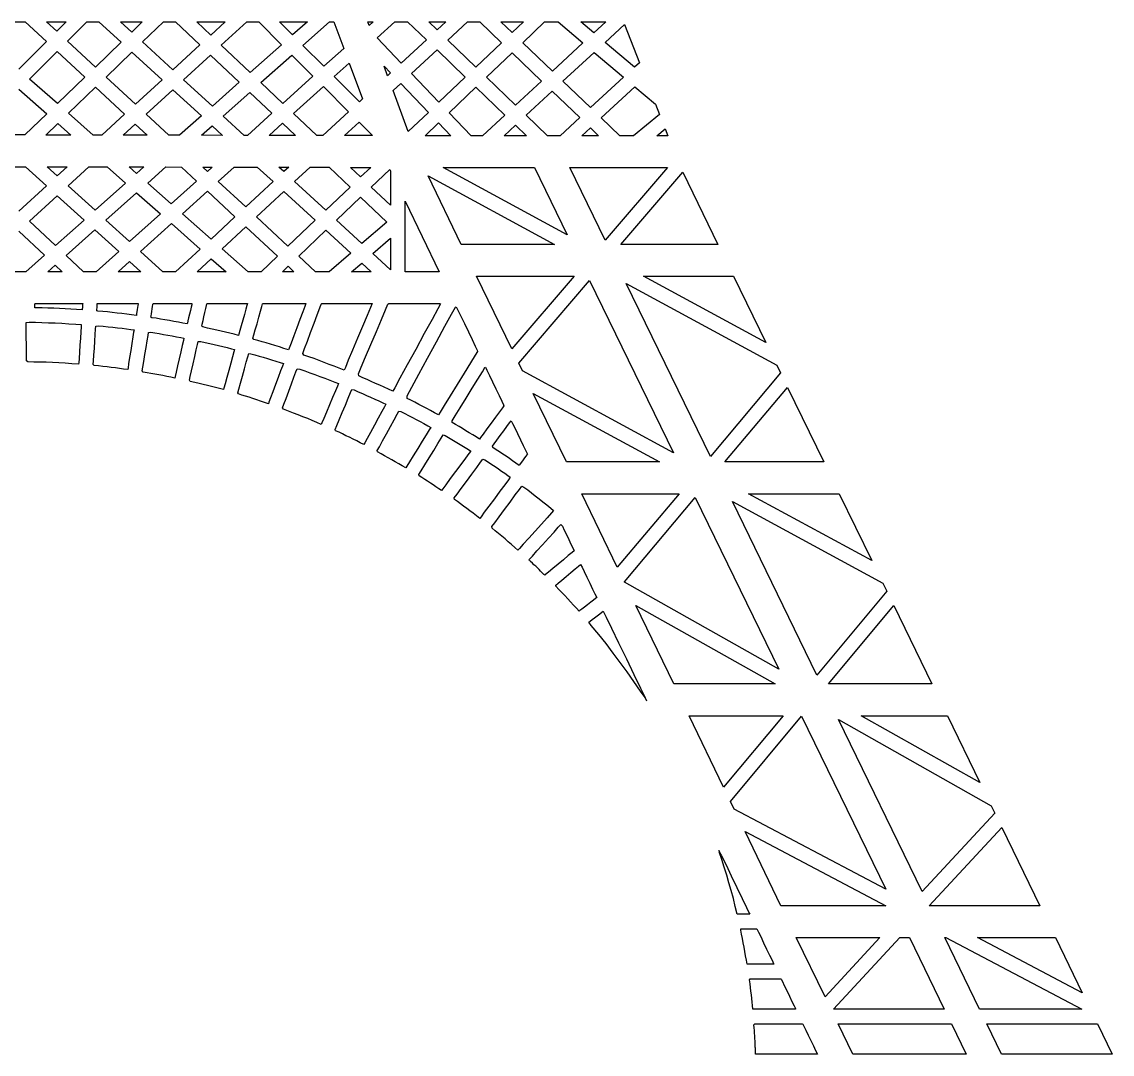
# Model space of a CAD drawing. Header units: metres. Extents: x 277 to 491, y 736 to 1269.
# Drawn here: x 384.6 to 491.4, y 736.4 to 837.6 of the extents above; entities that cross this region are included whole.
import ezdxf

# ---------------------------------------------------------------- set-up
doc = ezdxf.new("R2010")
doc.units = ezdxf.units.M

msp = doc.modelspace()

# ---------------------------------------------------------------- linework, layer by layer
at = {"layer": 'GROUP0'}
for p, q in [((383.68, 837.57), (384.92, 837.57)), ((384.92, 837.57), (387, 835.63)), ((388.02, 836.65), (387.02, 837.57)), ((387.02, 837.57), (388.94, 837.57)), ((388.94, 837.57), (388.02, 836.65)), ((389.07, 835.67), (390.97, 837.57)), ((390.97, 837.57), (392.14, 837.57)), ((392.14, 837.57), (394.32, 835.57)), ((394.27, 837.57), (396.39, 837.57)), ((395.35, 836.57), (394.27, 837.57)), ((396.39, 837.57), (395.35, 836.57)), ((396.41, 835.6), (398.46, 837.57)), ((398.46, 837.57), (399.63, 837.57)), ((399.63, 837.57), (402.03, 835.3)), ((403.09, 836.27), (401.72, 837.57)), ((401.72, 837.57), (404.5, 837.57)), ((404.5, 837.57), (403.09, 836.27)), ((404.13, 835.28), (406.62, 837.57)), ((406.62, 837.57), (407.79, 837.57)), ((407.79, 837.57), (410.04, 835.32)), ((409.82, 837.57), (412.57, 837.57)), ((411.11, 836.28), (409.82, 837.57)), ((412.57, 837.57), (411.11, 836.28)), ((412.13, 835.26), (414.73, 837.57)), ((414.73, 837.57), (415.16, 837.57)), ((415.16, 837.57), (416.12, 834.97)), ((418.47, 837.57), (419, 837.57)), ((418.6, 837.21), (418.47, 837.57)), ((419, 837.57), (418.6, 837.21)), ((419.4, 836), (421.14, 837.57)), ((421.14, 837.57), (422.38, 837.57)), ((422.38, 837.57), (424.22, 835.8)), ((425.27, 836.78), (424.45, 837.57)), ((424.45, 837.57), (426.13, 837.57)), ((426.13, 837.57), (425.27, 836.78)), ((426.31, 835.78), (428.24, 837.57)), ((428.24, 837.57), (429.45, 837.57)), ((429.45, 837.57), (431.58, 835.52)), ((431.52, 837.57), (433.72, 837.57)), ((432.62, 836.52), (431.52, 837.57)), ((433.72, 837.57), (432.62, 836.52)), ((433.66, 835.52), (435.8, 837.57)), ((435.8, 837.57), (437.12, 837.57)), ((437.12, 837.57), (439.56, 835.5)), ((439.34, 837.57), (441.79, 837.57)), ((440.62, 836.49), (439.34, 837.57)), ((441.79, 837.57), (440.62, 836.49)), ((441.73, 835.55), (443.62, 837.3)), ((443.62, 837.3), (445.08, 833.55)), ((387, 835.63), (384.3, 832.94)), ((391.79, 833.14), (389.07, 835.67)), ((394.32, 835.57), (391.79, 833.14)), ((399.38, 832.87), (396.41, 835.6)), ((402.03, 835.3), (399.38, 832.87)), ((406.97, 832.6), (404.13, 835.28)), ((410.04, 835.32), (406.97, 832.6)), ((421.76, 833.53), (419.4, 836)), ((424.22, 835.8), (421.76, 833.53)), ((429.07, 833.14), (426.31, 835.78)), ((431.58, 835.52), (429.07, 833.14)), ((436.56, 832.74), (433.66, 835.52)), ((439.56, 835.5), (436.56, 832.74)), ((444.61, 833.11), (441.73, 835.55)), ((385.35, 831.96), (388.05, 834.65)), ((388.05, 834.65), (390.75, 832.14)), ((392.84, 832.16), (395.38, 834.6)), ((395.38, 834.6), (398.32, 831.9)), ((400.44, 831.9), (403.07, 834.31)), ((403.07, 834.31), (405.89, 831.64)), ((408.01, 831.61), (411.05, 834.31)), ((411.05, 834.31), (413.11, 832.25)), ((414.18, 833.21), (412.13, 835.26)), ((416.12, 834.97), (414.18, 833.21)), ((422.76, 832.5), (425.26, 834.81)), ((425.26, 834.81), (428.03, 832.15)), ((430.11, 832.14), (432.62, 834.53)), ((432.62, 834.53), (435.51, 831.76)), ((437.6, 831.74), (440.66, 834.57)), ((440.66, 834.57), (443.54, 832.13)), ((415.19, 832.2), (416.66, 833.52)), ((416.66, 833.52), (417.95, 830.01)), ((420.08, 833.21), (420.71, 832.56)), ((420.42, 832.29), (420.08, 833.21)), ((445.08, 833.55), (444.61, 833.11)), ((390.75, 832.14), (388.07, 829.56)), ((395.71, 829.5), (392.84, 832.16)), ((413.11, 832.25), (410.16, 829.58)), ((417.66, 829.73), (415.19, 832.2)), ((420.71, 832.56), (420.42, 832.29)), ((425.45, 829.69), (422.76, 832.5)), ((428.03, 832.15), (425.45, 829.69)), ((432.96, 829.41), (430.11, 832.14)), ((443.54, 832.13), (440.3, 829.16)), ((388.07, 829.56), (385.35, 831.96)), ((389.15, 828.61), (391.81, 831.16)), ((391.81, 831.16), (394.65, 828.52)), ((398.32, 831.9), (395.71, 829.5)), ((403.26, 829.31), (400.44, 831.9)), ((405.89, 831.64), (403.26, 829.31)), ((410.16, 829.58), (408.01, 831.61)), ((411.2, 828.59), (414.13, 831.23)), ((414.13, 831.23), (416.6, 828.76)), ((420.96, 830.83), (421.7, 831.52)), ((421.7, 831.52), (424.41, 828.7)), ((426.45, 828.65), (429.07, 831.15)), ((429.07, 831.15), (431.91, 828.43)), ((435.51, 831.76), (432.96, 829.41)), ((440.3, 829.16), (437.6, 831.74)), ((441.34, 828.16), (444.65, 831.2)), ((444.65, 831.2), (446.65, 829.5)), ((384.3, 830.97), (387.03, 828.56)), ((396.76, 828.52), (399.38, 830.92)), ((399.38, 830.92), (402.18, 828.35)), ((404.32, 828.33), (406.94, 830.65)), ((406.94, 830.65), (409.09, 828.62)), ((417.95, 830.01), (417.66, 829.73)), ((422.44, 826.82), (420.96, 830.83)), ((434, 828.42), (436.55, 830.76)), ((436.55, 830.76), (439.24, 828.19)), ((446.65, 829.5), (447.05, 828.48)), ((387.03, 828.56), (384.88, 826.48)), ((391.58, 826.47), (389.15, 828.61)), ((394.65, 828.52), (392.41, 826.47)), ((398.98, 826.45), (396.76, 828.52)), ((402.18, 828.35), (400.04, 826.45)), ((406.38, 826.44), (404.32, 828.33)), ((409.09, 828.62), (406.68, 826.44)), ((413.49, 826.43), (411.2, 828.59)), ((416.6, 828.76), (414.08, 826.43)), ((424.41, 828.7), (422.44, 826.82)), ((428.6, 826.41), (426.45, 828.65)), ((431.91, 828.43), (429.72, 826.41)), ((436.09, 826.41), (434, 828.42)), ((439.24, 828.19), (437.31, 826.41)), ((443.16, 826.41), (441.34, 828.16)), ((447.05, 828.48), (444.52, 826.41)), ((386.94, 826.47), (388.11, 827.61)), ((388.11, 827.61), (389.4, 826.47)), ((394.52, 826.46), (395.7, 827.54)), ((395.7, 827.54), (396.87, 826.46)), ((402.2, 826.45), (403.24, 827.38)), ((403.24, 827.38), (404.26, 826.44)), ((408.81, 826.44), (410.13, 827.63)), ((410.13, 827.63), (411.4, 826.43)), ((416.19, 826.42), (417.62, 827.74)), ((417.62, 827.74), (418.94, 826.42)), ((424.1, 826.41), (425.41, 827.66)), ((425.41, 827.66), (426.61, 826.41)), ((431.83, 826.41), (432.94, 827.44)), ((432.94, 827.44), (434.02, 826.41)), ((439.43, 826.41), (440.28, 827.19)), ((440.28, 827.19), (441.09, 826.41)), ((446.79, 826.41), (447.6, 827.07)), ((447.6, 827.07), (447.86, 826.41)), ((384.88, 826.48), (383.72, 826.48)), ((389.4, 826.47), (386.94, 826.47)), ((392.41, 826.47), (391.58, 826.47)), ((396.87, 826.46), (394.52, 826.46)), ((400.04, 826.45), (398.98, 826.45)), ((404.26, 826.44), (402.2, 826.45)), ((406.68, 826.44), (406.38, 826.44)), ((411.4, 826.43), (408.81, 826.44)), ((414.08, 826.43), (413.49, 826.43)), ((418.94, 826.42), (416.19, 826.42)), ((426.61, 826.41), (424.1, 826.41)), ((429.72, 826.41), (428.6, 826.41)), ((434.02, 826.41), (431.83, 826.41)), ((437.31, 826.41), (436.09, 826.41)), ((441.09, 826.41), (439.43, 826.41)), ((444.52, 826.41), (443.16, 826.41)), ((447.86, 826.41), (446.79, 826.41)), ((383.66, 823.37), (384.94, 823.37)), ((384.94, 823.37), (387, 821.5)), ((387.08, 823.37), (389.03, 823.37)), ((388.06, 822.48), (387.08, 823.37)), ((389.03, 823.37), (388.06, 822.48)), ((389.13, 821.51), (391.15, 823.36)), ((391.15, 823.36), (392.94, 823.36)), ((392.94, 823.36), (394.75, 821.76)), ((395.83, 822.72), (395.11, 823.35)), ((395.11, 823.35), (396.54, 823.35)), ((396.54, 823.35), (395.83, 822.72)), ((396.92, 821.76), (398.7, 823.35)), ((398.7, 823.35), (400.22, 823.34)), ((400.22, 823.34), (401.71, 821.95)), ((402.78, 822.92), (402.33, 823.34)), ((402.33, 823.34), (403.24, 823.34)), ((403.24, 823.34), (402.78, 822.92)), ((403.83, 821.94), (405.38, 823.34)), ((405.38, 823.34), (407.65, 823.33)), ((407.65, 823.33), (409.2, 821.91)), ((409.77, 823.33), (410.73, 823.33)), ((410.25, 822.89), (409.77, 823.33)), ((410.73, 823.33), (410.25, 822.89)), ((411.31, 821.91), (412.84, 823.32)), ((412.84, 823.32), (414.69, 823.32)), ((414.69, 823.32), (416.74, 821.38)), ((416.78, 823.31), (418.77, 823.31)), ((417.78, 822.37), (416.78, 823.31)), ((418.77, 823.31), (417.78, 822.37)), ((418.82, 821.38), (420.64, 823.11)), ((420.64, 823.11), (420.71, 822.96)), ((420.71, 822.96), (420.71, 819.59)), ((424.39, 822.48), (436.77, 815.75)), ((427.64, 815.75), (424.39, 822.48)), ((425.87, 823.31), (434.8, 823.31)), ((438.02, 816.71), (425.87, 823.31)), ((434.8, 823.31), (438.02, 816.71)), ((438.26, 823.31), (447.85, 823.31)), ((441.73, 816.18), (438.26, 823.31)), ((447.85, 823.31), (441.73, 816.18)), ((443.25, 815.75), (449.33, 822.83)), ((449.33, 822.83), (452.78, 815.75)), ((387, 821.5), (384.3, 819.02)), ((391.76, 819.11), (389.13, 821.51)), ((394.75, 821.76), (391.76, 819.11)), ((399.23, 819.72), (396.92, 821.76)), ((401.71, 821.95), (399.23, 819.72)), ((406.52, 819.44), (403.83, 821.94)), ((409.2, 821.91), (406.52, 819.44)), ((414.36, 819.11), (411.31, 821.91)), ((385.35, 818.04), (388.06, 820.53)), ((388.06, 820.53), (390.68, 818.15)), ((392.83, 818.14), (395.83, 820.8)), ((395.83, 820.8), (398.16, 818.75)), ((400.32, 818.76), (402.77, 820.97)), ((402.77, 820.97), (405.47, 818.46)), ((407.58, 818.46), (410.26, 820.93)), ((410.26, 820.93), (413.32, 818.12)), ((416.74, 821.38), (414.36, 819.11)), ((415.42, 818.14), (417.78, 820.39)), ((417.78, 820.39), (420.36, 817.95)), ((420.71, 819.59), (418.82, 821.38)), ((422.15, 819.99), (425.48, 813.08)), ((422.15, 813.08), (422.15, 819.99)), ((398.16, 818.75), (395.15, 816.03)), ((403.12, 816.29), (400.32, 818.76)), ((405.47, 818.46), (403.12, 816.29)), ((410.66, 815.59), (407.58, 818.46)), ((387.88, 815.67), (385.35, 818.04)), ((390.68, 818.15), (387.88, 815.67)), ((388.93, 814.68), (391.75, 817.18)), ((391.75, 817.18), (394.08, 815.06)), ((395.15, 816.03), (392.83, 818.14)), ((396.22, 815.06), (399.25, 817.8)), ((399.25, 817.8), (402.06, 815.31)), ((404.21, 815.34), (406.52, 817.48)), ((406.52, 817.48), (409.62, 814.6)), ((413.32, 818.12), (410.66, 815.59)), ((411.72, 814.61), (414.38, 817.15)), ((414.38, 817.15), (416.82, 814.91)), ((417.91, 815.85), (415.42, 818.14)), ((420.36, 817.95), (417.91, 815.85)), ((384.3, 817.06), (386.8, 814.71)), ((418.98, 814.87), (420.71, 816.36)), ((420.71, 816.36), (420.71, 813.28)), ((394.08, 815.06), (391.88, 813.08)), ((398.39, 813.08), (396.22, 815.06)), ((402.06, 815.31), (399.65, 813.08)), ((406.77, 813.08), (404.21, 815.34)), ((436.77, 815.75), (427.64, 815.75)), ((452.78, 815.75), (443.25, 815.75)), ((386.8, 814.71), (384.97, 813.08)), ((390.63, 813.08), (388.93, 814.68)), ((394.03, 813.08), (395.14, 814.09)), ((395.14, 814.09), (396.25, 813.08)), ((401.77, 813.08), (403.15, 814.36)), ((403.15, 814.36), (404.6, 813.08)), ((409.62, 814.6), (408.03, 813.08)), ((413.36, 813.08), (411.72, 814.61)), ((416.82, 814.91), (414.69, 813.08)), ((416.89, 813.08), (417.88, 813.93)), ((417.88, 813.93), (418.81, 813.08)), ((420.71, 813.28), (418.98, 814.87)), ((384.97, 813.08), (383.63, 813.08)), ((387.13, 813.08), (387.85, 813.72)), ((388.53, 813.08), (387.13, 813.08)), ((387.85, 813.72), (388.53, 813.08)), ((391.88, 813.08), (390.63, 813.08)), ((396.25, 813.08), (394.03, 813.08)), ((399.65, 813.08), (398.39, 813.08)), ((404.6, 813.08), (401.77, 813.08)), ((408.03, 813.08), (406.77, 813.08)), ((410.11, 813.08), (410.68, 813.62)), ((411.25, 813.08), (410.11, 813.08)), ((410.68, 813.62), (411.25, 813.08)), ((414.69, 813.08), (413.36, 813.08)), ((418.81, 813.08), (416.89, 813.08)), ((425.48, 813.08), (422.15, 813.08)), ((429.14, 812.65), (438.69, 812.65)), ((432.58, 805.53), (429.14, 812.65)), ((438.69, 812.65), (432.58, 805.53)), ((433.26, 804.12), (440.21, 812.21)), ((440.21, 812.21), (448.42, 795.34)), ((443.79, 811.94), (458.54, 803.92)), ((452.04, 794.99), (443.79, 811.94)), ((457.46, 806.15), (445.49, 812.65)), ((445.49, 812.65), (454.29, 812.65)), ((454.29, 812.65), (457.46, 806.15)), ((385.86, 809.81), (385.87, 809.88)), ((385.86, 809.73), (385.86, 809.81)), ((385.86, 809.66), (385.86, 809.73)), ((385.86, 809.56), (385.86, 809.66)), ((385.87, 809.94), (385.92, 809.98)), ((385.87, 809.88), (385.87, 809.94)), ((385.92, 809.98), (386.27, 809.98)), ((386.27, 809.98), (386.9, 809.98)), ((386.9, 809.98), (387.68, 809.98)), ((387.68, 809.98), (388.52, 809.98)), ((388.52, 809.98), (389.33, 809.98)), ((389.33, 809.98), (390, 809.98)), ((390, 809.98), (390.44, 809.98)), ((390.44, 809.98), (390.55, 809.97)), ((390.53, 809.76), (390.52, 809.65)), ((390.52, 809.65), (390.52, 809.54)), ((390.54, 809.86), (390.53, 809.76)), ((390.55, 809.97), (390.54, 809.86)), ((391.96, 809.56), (391.97, 809.69)), ((391.97, 809.81), (391.98, 809.91)), ((391.97, 809.69), (391.97, 809.81)), ((391.98, 809.97), (392.33, 809.98)), ((391.98, 809.91), (391.98, 809.97)), ((392.33, 809.98), (392.87, 809.98)), ((392.87, 809.98), (393.54, 809.98)), ((393.54, 809.98), (394.26, 809.98)), ((394.26, 809.98), (394.95, 809.98)), ((394.95, 809.98), (395.53, 809.98)), ((395.53, 809.98), (395.9, 809.98)), ((395.9, 809.98), (395.99, 809.97)), ((395.96, 809.76), (395.93, 809.58)), ((395.98, 809.9), (395.96, 809.76)), ((395.99, 809.97), (395.98, 809.9)), ((397.36, 809.44), (397.4, 809.67)), ((397.4, 809.67), (397.43, 809.86)), ((397.43, 809.86), (397.44, 809.96)), ((397.44, 809.96), (397.78, 809.98)), ((397.78, 809.98), (398.28, 809.98)), ((398.28, 809.98), (398.92, 809.98)), ((398.92, 809.98), (399.61, 809.98)), ((399.61, 809.98), (400.27, 809.98)), ((400.27, 809.98), (400.81, 809.98)), ((400.81, 809.98), (401.17, 809.98)), ((401.17, 809.98), (401.25, 809.97)), ((401.23, 809.85), (401.17, 809.61)), ((401.25, 809.97), (401.23, 809.85)), ((402.61, 809.47), (402.68, 809.78)), ((402.68, 809.78), (402.72, 809.95)), ((402.72, 809.95), (402.77, 809.98)), ((402.77, 809.98), (403.07, 809.98)), ((403.07, 809.98), (403.6, 809.98)), ((403.6, 809.98), (404.26, 809.98)), ((404.26, 809.98), (404.98, 809.98)), ((404.98, 809.98), (405.66, 809.98)), ((405.66, 809.98), (406.23, 809.98)), ((406.23, 809.98), (406.6, 809.98)), ((406.64, 809.78), (406.53, 809.4)), ((406.6, 809.98), (406.69, 809.97)), ((406.69, 809.97), (406.64, 809.78)), ((407.97, 809.21), (408.09, 809.67)), ((408.09, 809.67), (408.17, 809.94)), ((408.17, 809.94), (408.22, 809.98)), ((408.22, 809.98), (408.55, 809.98)), ((408.55, 809.98), (409.11, 809.98)), ((409.11, 809.98), (409.82, 809.98)), ((409.82, 809.98), (410.58, 809.98)), ((410.58, 809.98), (411.31, 809.98)), ((411.31, 809.98), (411.92, 809.98)), ((411.92, 809.98), (412.31, 809.98)), ((412.3, 809.69), (412.1, 809.15)), ((412.4, 809.96), (412.3, 809.69)), ((412.31, 809.98), (412.4, 809.96)), ((413.78, 809.54), (413.92, 809.92)), ((413.92, 809.92), (413.99, 809.98)), ((413.99, 809.98), (414.37, 809.98)), ((414.37, 809.98), (415.03, 809.98)), ((415.03, 809.98), (415.87, 809.98)), ((415.87, 809.98), (416.77, 809.98)), ((416.77, 809.98), (417.63, 809.98)), ((417.63, 809.98), (418.34, 809.98)), ((418.34, 809.98), (418.8, 809.98)), ((418.91, 809.96), (418.75, 809.57)), ((418.8, 809.98), (418.91, 809.96)), ((420.22, 809.36), (420.44, 809.9)), ((420.44, 809.9), (420.53, 809.98)), ((420.53, 809.98), (420.92, 809.98)), ((420.92, 809.98), (421.61, 809.98)), ((421.61, 809.98), (422.47, 809.98)), ((422.47, 809.98), (423.4, 809.98)), ((423.4, 809.98), (424.29, 809.98)), ((424.29, 809.98), (425.03, 809.98)), ((425.03, 809.98), (425.5, 809.98)), ((425.61, 809.95), (425.33, 809.44)), ((425.5, 809.98), (425.61, 809.95)), ((427.06, 809.62), (427.14, 809.66)), ((427.14, 809.66), (427.3, 809.32)), ((386, 809.55), (385.86, 809.56)), ((386.58, 809.54), (386, 809.55)), ((387.15, 809.52), (386.58, 809.54)), ((387.71, 809.5), (387.15, 809.52)), ((388.28, 809.48), (387.71, 809.5)), ((388.84, 809.45), (388.28, 809.48)), ((389.4, 809.42), (388.84, 809.45)), ((389.95, 809.38), (389.4, 809.42)), ((390.5, 809.35), (389.95, 809.38)), ((390.51, 809.44), (390.5, 809.35)), ((390.52, 809.54), (390.51, 809.44)), ((391.94, 809.33), (391.95, 809.43)), ((391.94, 809.26), (391.94, 809.33)), ((392.05, 809.23), (391.94, 809.26)), ((391.95, 809.43), (391.96, 809.56)), ((392.52, 809.19), (392.05, 809.23)), ((392.98, 809.14), (392.52, 809.19)), ((393.45, 809.09), (392.98, 809.14)), ((393.92, 809.04), (393.45, 809.09)), ((394.39, 808.99), (393.92, 809.04)), ((394.86, 808.93), (394.39, 808.99)), ((395.33, 808.87), (394.86, 808.93)), ((395.81, 808.81), (395.33, 808.87)), ((395.83, 808.98), (395.81, 808.81)), ((395.86, 809.16), (395.83, 808.98)), ((395.9, 809.37), (395.86, 809.16)), ((395.93, 809.58), (395.9, 809.37)), ((397.23, 808.63), (397.25, 808.76)), ((397.33, 808.58), (397.23, 808.63)), ((397.25, 808.76), (397.28, 808.95)), ((397.28, 808.95), (397.32, 809.19)), ((397.32, 809.19), (397.36, 809.44)), ((397.76, 808.52), (397.33, 808.58)), ((400.93, 808.58), (400.86, 808.27)), ((401.02, 808.93), (400.93, 808.58)), ((401.1, 809.29), (401.02, 808.93)), ((401.17, 809.61), (401.1, 809.29)), ((402.34, 808.29), (402.43, 808.68)), ((402.43, 808.68), (402.53, 809.09)), ((402.53, 809.09), (402.61, 809.47)), ((406.39, 808.9), (406.23, 808.34)), ((406.53, 809.4), (406.39, 808.9)), ((407.63, 807.99), (407.8, 808.63)), ((407.8, 808.63), (407.97, 809.21)), ((412.1, 809.15), (411.82, 808.41)), ((413.22, 808.04), (413.53, 808.87)), ((413.53, 808.87), (413.78, 809.54)), ((418.41, 808.78), (417.97, 807.73)), ((418.75, 809.57), (418.41, 808.78)), ((419.82, 808.42), (420.22, 809.36)), ((425.33, 809.44), (424.77, 808.4)), ((426.04, 807.74), (426.69, 808.93)), ((426.69, 808.93), (427.06, 809.62)), ((427.3, 809.32), (427.58, 808.74)), ((427.58, 808.74), (427.94, 808)), ((385.02, 808.11), (385.32, 808.14)), ((385.02, 807.81), (385.02, 808.11)), ((385.03, 807.29), (385.02, 807.81)), ((385.32, 808.14), (385.94, 808.13)), ((385.94, 808.13), (386.56, 808.12)), ((386.56, 808.12), (387.2, 808.09)), ((387.2, 808.09), (387.85, 808.07)), ((387.85, 808.07), (388.51, 808.03)), ((388.51, 808.03), (389.19, 807.99)), ((389.19, 807.99), (389.88, 807.95)), ((389.88, 807.95), (390.41, 807.9)), ((390.39, 807.67), (390.36, 807.2)), ((390.41, 807.9), (390.39, 807.67)), ((391.82, 807.47), (391.84, 807.76)), ((391.84, 807.76), (392.09, 807.78)), ((392.09, 807.78), (392.57, 807.74)), ((392.57, 807.74), (393.05, 807.69)), ((393.05, 807.69), (393.51, 807.64)), ((393.51, 807.64), (393.97, 807.6)), ((393.97, 807.6), (394.41, 807.54)), ((394.41, 807.54), (394.84, 807.49)), ((398.18, 808.45), (397.76, 808.52)), ((398.61, 808.38), (398.18, 808.45)), ((399.04, 808.3), (398.61, 808.38)), ((399.48, 808.22), (399.04, 808.3)), ((399.92, 808.15), (399.48, 808.22)), ((400.36, 808.06), (399.92, 808.15)), ((400.8, 807.98), (400.36, 808.06)), ((400.82, 808.06), (400.8, 807.98)), ((400.86, 808.27), (400.82, 808.06)), ((402.22, 807.75), (402.26, 807.96)), ((402.32, 807.67), (402.22, 807.75)), ((402.26, 807.96), (402.34, 808.29)), ((402.78, 807.57), (402.32, 807.67)), ((403.23, 807.47), (402.78, 807.57)), ((406.08, 807.79), (405.95, 807.31)), ((406.23, 808.34), (406.08, 807.79)), ((407.46, 807.39), (407.63, 807.99)), ((411.52, 807.6), (411.22, 806.79)), ((411.82, 808.41), (411.52, 807.6)), ((412.88, 807.13), (413.22, 808.04)), ((417.97, 807.73), (417.48, 806.56)), ((419.32, 807.24), (419.82, 808.42)), ((424.77, 808.4), (424.01, 807.02)), ((425.22, 806.23), (426.04, 807.74)), ((427.94, 808), (428.33, 807.2)), ((385.03, 806.64), (385.03, 807.29)), ((385.04, 805.94), (385.03, 806.64)), ((390.32, 806.57), (390.28, 805.88)), ((390.36, 807.2), (390.32, 806.57)), ((391.74, 806.29), (391.78, 806.95)), ((391.78, 806.95), (391.82, 807.47)), ((394.84, 807.49), (395.27, 807.44)), ((395.27, 807.44), (395.58, 807.39)), ((395.47, 806.69), (395.37, 806.06)), ((395.54, 807.16), (395.47, 806.69)), ((395.58, 807.39), (395.54, 807.16)), ((396.86, 806.32), (396.95, 806.84)), ((396.95, 806.84), (397, 807.14)), ((397, 807.14), (397.21, 807.15)), ((397.21, 807.15), (397.62, 807.09)), ((397.62, 807.09), (398.04, 807.02)), ((398.04, 807.02), (398.46, 806.95)), ((398.46, 806.95), (398.88, 806.88)), ((398.88, 806.88), (399.31, 806.8)), ((399.31, 806.8), (399.73, 806.72)), ((399.73, 806.72), (400.16, 806.64)), ((400.16, 806.64), (400.47, 806.57)), ((400.47, 806.57), (400.42, 806.34)), ((403.68, 807.37), (403.23, 807.47)), ((404.12, 807.27), (403.68, 807.37)), ((404.55, 807.17), (404.12, 807.27)), ((404.98, 807.06), (404.55, 807.17)), ((405.4, 806.96), (404.98, 807.06)), ((405.82, 806.85), (405.4, 806.96)), ((405.85, 806.98), (405.82, 806.85)), ((405.95, 807.31), (405.85, 806.98)), ((407.23, 806.57), (407.32, 806.89)), ((407.31, 806.46), (407.23, 806.57)), ((407.71, 806.35), (407.31, 806.46)), ((407.32, 806.89), (407.46, 807.39)), ((411.22, 806.79), (410.96, 806.1)), ((412.56, 806.27), (412.88, 807.13)), ((417.48, 806.56), (416.99, 805.41)), ((418.78, 805.96), (419.32, 807.24)), ((424.01, 807.02), (423.17, 805.48)), ((428.33, 807.2), (428.7, 806.44)), ((428.7, 806.44), (429, 805.8)), ((385.04, 805.26), (385.04, 805.94)), ((390.28, 805.88), (390.23, 805.19)), ((391.65, 804.91), (391.7, 805.59)), ((391.7, 805.59), (391.74, 806.29)), ((395.37, 806.06), (395.26, 805.36)), ((396.65, 804.96), (396.76, 805.67)), ((396.76, 805.67), (396.86, 806.32)), ((400.31, 805.87), (400.17, 805.24)), ((400.42, 806.34), (400.31, 805.87)), ((401.53, 804.77), (401.68, 805.43)), ((401.68, 805.43), (401.8, 805.95)), ((401.8, 805.95), (401.87, 806.25)), ((401.87, 806.25), (402.11, 806.25)), ((402.11, 806.25), (402.56, 806.15)), ((402.56, 806.15), (403, 806.05)), ((403, 806.05), (403.43, 805.95)), ((403.43, 805.95), (403.86, 805.85)), ((403.86, 805.85), (404.29, 805.75)), ((404.29, 805.75), (404.71, 805.65)), ((404.71, 805.65), (405.12, 805.54)), ((405.12, 805.54), (405.43, 805.45)), ((405.43, 805.45), (405.37, 805.22)), ((408.12, 806.23), (407.71, 806.35)), ((408.53, 806.11), (408.12, 806.23)), ((408.95, 805.98), (408.53, 806.11)), ((409.38, 805.85), (408.95, 805.98)), ((409.82, 805.71), (409.38, 805.85)), ((410.26, 805.57), (409.82, 805.71)), ((410.71, 805.43), (410.26, 805.57)), ((410.78, 805.61), (410.71, 805.43)), ((410.96, 806.1), (410.78, 805.61)), ((412.12, 805.08), (412.29, 805.55)), ((412.29, 805.55), (412.56, 806.27)), ((416.99, 805.41), (416.57, 804.41)), ((418.27, 804.74), (418.78, 805.96)), ((423.17, 805.48), (422.34, 803.95)), ((424.33, 804.61), (425.22, 806.23)), ((429, 805.8), (429.2, 805.39)), ((429.2, 805.39), (429.24, 805.27)), ((385.04, 804.71), (385.04, 805.26)), ((385.05, 804.35), (385.04, 804.71)), ((385.19, 804.25), (385.05, 804.35)), ((390.19, 804.59), (390.16, 804.17)), ((390.23, 805.19), (390.19, 804.59)), ((391.59, 803.99), (391.61, 804.35)), ((391.61, 804.35), (391.65, 804.91)), ((395.15, 804.67), (395.05, 804.07)), ((395.26, 805.36), (395.15, 804.67)), ((396.54, 804.28), (396.65, 804.96)), ((400.01, 804.54), (399.85, 803.85)), ((400.17, 805.24), (400.01, 804.54)), ((401.37, 804.06), (401.53, 804.77)), ((405.23, 804.75), (405.06, 804.11)), ((405.37, 805.22), (405.23, 804.75)), ((406.58, 804.23), (406.73, 804.76)), ((406.73, 804.76), (406.81, 805.06)), ((406.81, 805.06), (407.02, 805.05)), ((407.02, 805.05), (407.42, 804.94)), ((407.42, 804.94), (407.83, 804.82)), ((407.83, 804.82), (408.23, 804.7)), ((408.23, 804.7), (408.64, 804.58)), ((408.64, 804.58), (409.05, 804.45)), ((409.05, 804.45), (409.47, 804.32)), ((409.47, 804.32), (409.89, 804.19)), ((412.2, 804.92), (412.12, 805.08)), ((412.71, 804.75), (412.2, 804.92)), ((413.22, 804.57), (412.71, 804.75)), ((413.72, 804.38), (413.22, 804.57)), ((414.22, 804.2), (413.72, 804.38)), ((416.57, 804.41), (416.28, 803.71)), ((417.84, 803.73), (418.27, 804.74)), ((423.49, 803.06), (424.33, 804.61)), ((429.01, 804.9), (428.55, 804.15)), ((429.24, 805.27), (429.01, 804.9)), ((385.78, 804.24), (385.19, 804.25)), ((386.37, 804.23), (385.78, 804.24)), ((386.97, 804.21), (386.37, 804.23)), ((387.59, 804.18), (386.97, 804.21)), ((388.21, 804.15), (387.59, 804.18)), ((388.85, 804.11), (388.21, 804.15)), ((389.49, 804.06), (388.85, 804.11)), ((390.15, 804.02), (389.49, 804.06)), ((390.16, 804.17), (390.15, 804.02)), ((391.69, 803.89), (391.59, 803.99)), ((392.11, 803.85), (391.69, 803.89)), ((392.53, 803.8), (392.11, 803.85)), ((392.94, 803.76), (392.53, 803.8)), ((393.35, 803.71), (392.94, 803.76)), ((393.76, 803.66), (393.35, 803.71)), ((394.16, 803.61), (393.76, 803.66)), ((394.56, 803.55), (394.16, 803.61)), ((394.96, 803.5), (394.56, 803.55)), ((394.99, 803.66), (394.96, 803.5)), ((395.05, 804.07), (394.99, 803.66)), ((396.39, 803.36), (396.45, 803.72)), ((396.47, 803.25), (396.39, 803.36)), ((396.45, 803.72), (396.54, 804.28)), ((396.86, 803.19), (396.47, 803.25)), ((399.71, 803.25), (399.61, 802.83)), ((399.85, 803.85), (399.71, 803.25)), ((401.09, 802.82), (401.21, 803.39)), ((401.21, 803.39), (401.37, 804.06)), ((404.86, 803.41), (404.67, 802.71)), ((405.06, 804.11), (404.86, 803.41)), ((406.19, 802.85), (406.39, 803.57)), ((406.39, 803.57), (406.58, 804.23)), ((409.94, 803.37), (409.71, 802.73)), ((409.89, 804.19), (410.21, 804.08)), ((410.12, 803.84), (409.94, 803.37)), ((410.21, 804.08), (410.12, 803.84)), ((411.25, 802.75), (411.44, 803.28)), ((411.44, 803.28), (411.56, 803.58)), ((411.56, 803.58), (411.82, 803.54)), ((411.82, 803.54), (412.31, 803.37)), ((412.31, 803.37), (412.81, 803.19)), ((414.71, 804.01), (414.22, 804.2)), ((415.2, 803.83), (414.71, 804.01)), ((415.69, 803.64), (415.2, 803.83)), ((416.16, 803.45), (415.69, 803.64)), ((416.28, 803.71), (416.16, 803.45)), ((417.57, 803.08), (417.84, 803.73)), ((422.34, 803.95), (421.63, 802.64)), ((428.55, 804.15), (427.93, 803.15)), ((429.26, 802.57), (429.7, 803.29)), ((429.7, 803.29), (429.96, 803.7)), ((429.96, 803.7), (430.01, 803.72)), ((430.01, 803.72), (430.15, 803.43)), ((430.15, 803.43), (430.39, 802.92)), ((433.62, 803.38), (433.26, 804.12)), ((448.42, 795.34), (433.62, 803.38)), ((458.54, 803.92), (458.91, 803.17)), ((397.24, 803.12), (396.86, 803.19)), ((397.63, 803.05), (397.24, 803.12)), ((398.01, 802.98), (397.63, 803.05)), ((398.4, 802.91), (398.01, 802.98)), ((398.79, 802.83), (398.4, 802.91)), ((399.19, 802.75), (398.79, 802.83)), ((399.58, 802.67), (399.19, 802.75)), ((399.61, 802.83), (399.58, 802.67)), ((401, 802.46), (401.09, 802.82)), ((401.09, 802.34), (401, 802.46)), ((401.52, 802.24), (401.09, 802.34)), ((401.95, 802.14), (401.52, 802.24)), ((404.67, 802.71), (404.5, 802.11)), ((405.84, 801.59), (406, 802.16)), ((406, 802.16), (406.19, 802.85)), ((409.71, 802.73), (409.45, 802.03)), ((411, 802.09), (411.25, 802.75)), ((412.81, 803.19), (413.3, 803.01)), ((413.3, 803.01), (413.79, 802.83)), ((413.79, 802.83), (414.28, 802.65)), ((414.28, 802.65), (414.76, 802.46)), ((414.76, 802.46), (415.25, 802.27)), ((415.25, 802.27), (415.6, 802.12)), ((417.6, 802.87), (417.57, 803.08)), ((418, 802.7), (417.6, 802.87)), ((418.41, 802.52), (418, 802.7)), ((418.82, 802.34), (418.41, 802.52)), ((419.24, 802.15), (418.82, 802.34)), ((421.63, 802.64), (421.12, 801.72)), ((422.79, 801.77), (423.49, 803.06)), ((427.93, 803.15), (427.24, 802.03)), ((428.7, 801.67), (429.26, 802.57)), ((430.39, 802.92), (430.7, 802.29)), ((430.7, 802.29), (431.03, 801.6)), ((458.91, 803.17), (452.04, 794.99)), ((402.36, 802.04), (401.95, 802.14)), ((402.77, 801.94), (402.36, 802.04)), ((403.17, 801.84), (402.77, 801.94)), ((403.57, 801.74), (403.17, 801.84)), ((403.95, 801.63), (403.57, 801.74)), ((404.34, 801.53), (403.95, 801.63)), ((404.38, 801.69), (404.34, 801.53)), ((404.5, 802.11), (404.38, 801.69)), ((405.74, 801.22), (405.84, 801.59)), ((405.8, 801.11), (405.74, 801.22)), ((406.15, 801), (405.8, 801.11)), ((409.19, 801.33), (408.96, 800.73)), ((409.45, 802.03), (409.19, 801.33)), ((410.48, 800.68), (410.73, 801.37)), ((410.73, 801.37), (411, 802.09)), ((415.3, 801.4), (415.03, 800.75)), ((415.5, 801.88), (415.3, 801.4)), ((415.6, 802.12), (415.5, 801.88)), ((416.56, 800.7), (416.79, 801.24)), ((416.79, 801.24), (416.92, 801.55)), ((416.92, 801.55), (417.14, 801.5)), ((417.14, 801.5), (417.55, 801.33)), ((417.55, 801.33), (417.96, 801.15)), ((417.96, 801.15), (418.36, 800.97)), ((419.65, 801.96), (419.24, 802.15)), ((420.08, 801.77), (419.65, 801.96)), ((420.5, 801.57), (420.08, 801.77)), ((420.93, 801.37), (420.5, 801.57)), ((421.12, 801.72), (420.93, 801.37)), ((422.33, 800.94), (422.79, 801.77)), ((427.24, 802.03), (426.56, 800.93)), ((428.1, 800.69), (428.7, 801.67)), ((431.03, 801.6), (431.35, 800.95)), ((437.94, 794.45), (434.69, 801.16)), ((434.69, 801.16), (447.05, 794.45)), ((453.46, 794.45), (459.59, 801.75)), ((459.59, 801.75), (463.15, 794.45)), ((406.5, 800.89), (406.15, 801)), ((406.86, 800.78), (406.5, 800.89)), ((407.23, 800.66), (406.86, 800.78)), ((407.6, 800.54), (407.23, 800.66)), ((407.97, 800.41), (407.6, 800.54)), ((408.35, 800.28), (407.97, 800.41)), ((408.74, 800.15), (408.35, 800.28)), ((408.8, 800.31), (408.74, 800.15)), ((408.96, 800.73), (408.8, 800.31)), ((410.13, 799.75), (410.27, 800.12)), ((410.27, 800.12), (410.48, 800.68)), ((414.73, 800.04), (414.43, 799.33)), ((415.03, 800.75), (414.73, 800.04)), ((415.97, 799.29), (416.28, 800.02)), ((416.28, 800.02), (416.56, 800.7)), ((418.36, 800.97), (418.76, 800.79)), ((418.76, 800.79), (419.16, 800.61)), ((419.16, 800.61), (419.56, 800.43)), ((419.56, 800.43), (419.95, 800.25)), ((419.95, 800.25), (420.24, 800.1)), ((420.24, 800.1), (420.11, 799.86)), ((422.32, 800.68), (422.33, 800.94)), ((422.7, 800.49), (422.32, 800.68)), ((423.09, 800.29), (422.7, 800.49)), ((423.48, 800.09), (423.09, 800.29)), ((423.86, 799.89), (423.48, 800.09)), ((426.56, 800.93), (425.97, 799.98)), ((427.52, 799.76), (428.1, 800.69)), ((431.35, 800.95), (431.61, 800.4)), ((431.61, 800.4), (431.78, 800.05)), ((431.78, 800.05), (431.82, 799.95)), ((410.22, 799.61), (410.13, 799.75)), ((410.71, 799.43), (410.22, 799.61)), ((411.19, 799.24), (410.71, 799.43)), ((411.66, 799.06), (411.19, 799.24)), ((412.13, 798.88), (411.66, 799.06)), ((414.43, 799.33), (414.17, 798.72)), ((415.68, 798.59), (415.97, 799.29)), ((419.85, 799.39), (419.51, 798.75)), ((420.11, 799.86), (419.85, 799.39)), ((421.05, 798.59), (421.34, 799.12)), ((421.34, 799.12), (421.51, 799.43)), ((421.51, 799.43), (421.72, 799.38)), ((421.72, 799.38), (422.1, 799.19)), ((422.1, 799.19), (422.47, 799)), ((422.47, 799), (422.85, 798.8)), ((424.25, 799.68), (423.86, 799.89)), ((424.63, 799.48), (424.25, 799.68)), ((425.02, 799.27), (424.63, 799.48)), ((425.4, 799.06), (425.02, 799.27)), ((425.56, 799.31), (425.4, 799.06)), ((425.97, 799.98), (425.56, 799.31)), ((426.73, 798.48), (427.04, 798.98)), ((427.04, 798.98), (427.52, 799.76)), ((431.38, 799.37), (431, 798.84)), ((431.68, 799.76), (431.38, 799.37)), ((431.82, 799.95), (431.68, 799.76)), ((412.59, 798.69), (412.13, 798.88)), ((413.04, 798.51), (412.59, 798.69)), ((413.48, 798.32), (413.04, 798.51)), ((413.92, 798.13), (413.48, 798.32)), ((413.99, 798.29), (413.92, 798.13)), ((414.17, 798.72), (413.99, 798.29)), ((415.27, 797.64), (415.43, 798.01)), ((415.43, 798.01), (415.68, 798.59)), ((419.12, 798.04), (418.74, 797.34)), ((419.51, 798.75), (419.12, 798.04)), ((420.3, 797.2), (420.69, 797.92)), ((420.69, 797.92), (421.05, 798.59)), ((422.85, 798.8), (423.23, 798.6)), ((423.23, 798.6), (423.61, 798.4)), ((423.61, 798.4), (423.98, 798.2)), ((423.98, 798.2), (424.36, 797.99)), ((424.36, 797.99), (424.64, 797.83)), ((426.74, 798.31), (426.73, 798.48)), ((427.08, 798.11), (426.74, 798.31)), ((427.42, 797.91), (427.08, 798.11)), ((427.75, 797.71), (427.42, 797.91)), ((430.57, 798.25), (430.14, 797.68)), ((431, 798.84), (430.57, 798.25)), ((431.8, 797.5), (432.11, 797.93)), ((432.11, 797.93), (432.37, 798.28)), ((432.37, 798.28), (432.51, 798.47)), ((432.51, 798.47), (432.67, 798.21)), ((432.67, 798.21), (432.88, 797.78)), ((415.32, 797.51), (415.27, 797.64)), ((415.66, 797.35), (415.32, 797.51)), ((416, 797.19), (415.66, 797.35)), ((416.34, 797.02), (416, 797.19)), ((416.69, 796.86), (416.34, 797.02)), ((417.04, 796.68), (416.69, 796.86)), ((418.74, 797.34), (418.41, 796.74)), ((419.92, 796.51), (420.3, 797.2)), ((424.2, 797.11), (423.8, 796.47)), ((424.49, 797.59), (424.2, 797.11)), ((424.64, 797.83), (424.49, 797.59)), ((425.68, 796.78), (425.87, 797.09)), ((425.87, 797.09), (426.06, 797.04)), ((426.06, 797.04), (426.39, 796.84)), ((426.39, 796.84), (426.72, 796.65)), ((428.09, 797.51), (427.75, 797.71)), ((428.42, 797.31), (428.09, 797.51)), ((428.76, 797.1), (428.42, 797.31)), ((429.09, 796.9), (428.76, 797.1)), ((429.42, 796.69), (429.09, 796.9)), ((429.51, 796.83), (429.42, 796.69)), ((429.77, 797.18), (429.51, 796.83)), ((430.14, 797.68), (429.77, 797.18)), ((431.13, 796.59), (431.45, 797.04)), ((431.45, 797.04), (431.8, 797.5)), ((432.88, 797.78), (433.15, 797.23)), ((433.15, 797.23), (433.43, 796.63)), ((417.39, 796.51), (417.04, 796.68)), ((417.74, 796.33), (417.39, 796.51)), ((418.09, 796.15), (417.74, 796.33)), ((418.18, 796.31), (418.09, 796.15)), ((418.41, 796.74), (418.18, 796.31)), ((419.41, 795.57), (419.61, 795.94)), ((419.61, 795.94), (419.92, 796.51)), ((423.37, 795.76), (422.93, 795.06)), ((423.8, 796.47), (423.37, 795.76)), ((424.94, 795.58), (425.35, 796.25)), ((425.35, 796.25), (425.68, 796.78)), ((426.72, 796.65), (427.05, 796.46)), ((427.05, 796.46), (427.37, 796.26)), ((427.37, 796.26), (427.69, 796.07)), ((427.69, 796.07), (428.01, 795.87)), ((428.01, 795.87), (428.33, 795.68)), ((430.68, 795.98), (430.86, 796.22)), ((430.72, 795.87), (430.68, 795.98)), ((431.05, 795.65), (430.72, 795.87)), ((430.86, 796.22), (431.13, 796.59)), ((433.43, 796.63), (433.71, 796.07)), ((433.71, 796.07), (433.93, 795.6)), ((419.44, 795.43), (419.41, 795.57)), ((419.79, 795.25), (419.44, 795.43)), ((420.13, 795.06), (419.79, 795.25)), ((420.48, 794.86), (420.13, 795.06)), ((420.82, 794.67), (420.48, 794.86)), ((422.93, 795.06), (422.56, 794.46)), ((424.07, 794.17), (424.49, 794.86)), ((424.49, 794.86), (424.94, 795.58)), ((428.04, 794.82), (427.58, 794.2)), ((428.39, 795.29), (428.04, 794.82)), ((428.33, 795.68), (428.56, 795.52)), ((428.56, 795.52), (428.39, 795.29)), ((429.53, 794.42), (429.75, 794.72)), ((429.75, 794.72), (429.95, 794.65)), ((431.38, 795.44), (431.05, 795.65)), ((431.7, 795.22), (431.38, 795.44)), ((432.03, 795), (431.7, 795.22)), ((432.35, 794.78), (432.03, 795)), ((432.67, 794.55), (432.35, 794.78)), ((433.84, 794.84), (433.69, 794.64)), ((433.97, 795.01), (433.84, 794.84)), ((433.93, 795.6), (434.08, 795.29)), ((434.07, 795.15), (433.97, 795.01)), ((434.12, 795.21), (434.07, 795.15)), ((434.08, 795.29), (434.12, 795.21)), ((421.17, 794.47), (420.82, 794.67)), ((421.51, 794.27), (421.17, 794.47)), ((421.85, 794.07), (421.51, 794.27)), ((422.2, 793.87), (421.85, 794.07)), ((422.29, 794.03), (422.2, 793.87)), ((422.56, 794.46), (422.29, 794.03)), ((423.71, 793.59), (424.07, 794.17)), ((427.58, 794.2), (427.07, 793.5)), ((428.66, 793.24), (429.15, 793.9)), ((429.15, 793.9), (429.53, 794.42)), ((429.95, 794.65), (430.29, 794.43)), ((430.29, 794.43), (430.62, 794.21)), ((430.62, 794.21), (430.95, 793.99)), ((430.95, 793.99), (431.27, 793.77)), ((431.27, 793.77), (431.59, 793.56)), ((432.99, 794.33), (432.67, 794.55)), ((433.3, 794.11), (432.99, 794.33)), ((433.33, 794.16), (433.3, 794.11)), ((433.42, 794.27), (433.33, 794.16)), ((433.55, 794.44), (433.42, 794.27)), ((433.69, 794.64), (433.55, 794.44)), ((447.05, 794.45), (437.94, 794.45)), ((463.15, 794.45), (453.46, 794.45)), ((423.48, 793.22), (423.71, 793.59)), ((423.5, 793.08), (423.48, 793.22)), ((423.78, 792.91), (423.5, 793.08)), ((424.06, 792.73), (423.78, 792.91)), ((424.34, 792.55), (424.06, 792.73)), ((424.61, 792.37), (424.34, 792.55)), ((426.56, 792.81), (426.13, 792.22)), ((427.07, 793.5), (426.56, 792.81)), ((428.14, 792.53), (428.66, 793.24)), ((431.59, 793.56), (431.9, 793.34)), ((431.9, 793.34), (432.21, 793.12)), ((432.26, 792.71), (431.9, 792.22)), ((432.21, 793.12), (432.44, 792.95)), ((432.44, 792.95), (432.26, 792.71)), ((424.89, 792.19), (424.61, 792.37)), ((425.16, 792.01), (424.89, 792.19)), ((425.43, 791.83), (425.16, 792.01)), ((425.7, 791.65), (425.43, 791.83)), ((425.82, 791.8), (425.7, 791.65)), ((426.13, 792.22), (425.82, 791.8)), ((427.22, 791.29), (427.64, 791.85)), ((427.64, 791.85), (428.14, 792.53)), ((431.42, 791.57), (430.88, 790.85)), ((431.9, 792.22), (431.42, 791.57)), ((432.93, 791.21), (433.34, 791.75)), ((433.34, 791.75), (433.57, 792.06)), ((433.57, 792.06), (433.78, 791.97)), ((433.78, 791.97), (434.15, 791.7)), ((434.15, 791.7), (434.51, 791.42)), ((426.95, 790.92), (427.22, 791.29)), ((426.96, 790.78), (426.95, 790.92)), ((427.26, 790.57), (426.96, 790.78)), ((427.56, 790.35), (427.26, 790.57)), ((430.88, 790.85), (430.35, 790.13)), ((431.88, 789.79), (432.43, 790.52)), ((432.43, 790.52), (432.93, 791.21)), ((434.51, 791.42), (434.88, 791.13)), ((434.88, 791.13), (435.26, 790.84)), ((435.26, 790.84), (435.63, 790.55)), ((435.63, 790.55), (436.01, 790.24)), ((439.44, 791.34), (448.98, 791.34)), ((442.92, 784.13), (439.44, 791.34)), ((448.98, 791.34), (442.92, 784.13)), ((443.61, 782.71), (450.54, 790.97)), ((450.54, 790.97), (458.73, 774.15)), ((462.47, 773.57), (454.19, 790.57)), ((454.19, 790.57), (468.94, 782.56)), ((455.78, 791.34), (464.66, 791.34)), ((467.86, 784.78), (455.78, 791.34)), ((464.66, 791.34), (467.86, 784.78)), ((427.86, 790.13), (427.56, 790.35)), ((428.17, 789.9), (427.86, 790.13)), ((428.48, 789.66), (428.17, 789.9)), ((428.8, 789.42), (428.48, 789.66)), ((429.12, 789.17), (428.8, 789.42)), ((429.89, 789.52), (429.57, 789.08)), ((430.35, 790.13), (429.89, 789.52)), ((431.36, 789.08), (431.88, 789.79)), ((436.01, 790.24), (436.4, 789.93)), ((436.47, 789.45), (436.05, 788.98)), ((436.4, 789.93), (436.68, 789.68)), ((436.68, 789.68), (436.47, 789.45)), ((429.45, 788.92), (429.12, 789.17)), ((429.57, 789.08), (429.45, 788.92)), ((430.64, 788.12), (430.92, 788.49)), ((430.92, 788.49), (431.36, 789.08)), ((435.48, 788.36), (434.86, 787.66)), ((436.05, 788.98), (435.48, 788.36)), ((437.14, 788.06), (437.39, 788.33)), ((437.39, 788.33), (437.54, 788.14)), ((430.65, 787.96), (430.64, 788.12)), ((430.97, 787.7), (430.65, 787.96)), ((431.29, 787.43), (430.97, 787.7)), ((431.61, 787.17), (431.29, 787.43)), ((434.86, 787.66), (434.24, 786.98)), ((436.18, 786.99), (436.72, 787.58)), ((436.72, 787.58), (437.14, 788.06)), ((437.54, 788.14), (437.71, 787.78)), ((437.71, 787.78), (437.93, 787.34)), ((437.93, 787.34), (438.16, 786.86)), ((431.93, 786.9), (431.61, 787.17)), ((432.24, 786.63), (431.93, 786.9)), ((432.56, 786.36), (432.24, 786.63)), ((432.87, 786.08), (432.56, 786.36)), ((433.7, 786.38), (433.33, 785.97)), ((434.24, 786.98), (433.7, 786.38)), ((435.05, 785.73), (435.6, 786.34)), ((435.6, 786.34), (436.18, 786.99)), ((438.16, 786.86), (438.38, 786.4)), ((438.38, 786.4), (438.56, 786.03)), ((433.18, 785.81), (432.87, 786.08)), ((433.33, 785.97), (433.18, 785.81)), ((434.32, 784.92), (434.6, 785.23)), ((434.6, 785.23), (435.05, 785.73)), ((438.12, 785.27), (437.64, 784.87)), ((438.49, 785.57), (438.12, 785.27)), ((438.68, 785.73), (438.49, 785.57)), ((438.56, 786.03), (438.67, 785.79)), ((438.67, 785.79), (438.68, 785.73)), ((434.28, 784.83), (434.32, 784.92)), ((434.34, 784.79), (434.28, 784.83)), ((434.39, 784.74), (434.34, 784.79)), ((434.43, 784.7), (434.39, 784.74)), ((434.6, 784.54), (434.43, 784.7)), ((434.76, 784.38), (434.6, 784.54)), ((434.93, 784.23), (434.76, 784.38)), ((435.09, 784.07), (434.93, 784.23)), ((435.25, 783.91), (435.09, 784.07)), ((436.61, 784.02), (436.18, 783.66)), ((437.12, 784.44), (436.61, 784.02)), ((437.64, 784.87), (437.12, 784.44)), ((438.79, 783.96), (439.12, 784.23)), ((439.12, 784.23), (439.31, 784.39)), ((439.31, 784.39), (439.48, 784.13)), ((439.48, 784.13), (439.68, 783.7)), ((435.41, 783.75), (435.25, 783.91)), ((435.57, 783.59), (435.41, 783.75)), ((435.73, 783.43), (435.57, 783.59)), ((435.81, 783.36), (435.73, 783.43)), ((435.89, 783.43), (435.81, 783.36)), ((436.18, 783.66), (435.89, 783.43)), ((437.48, 782.88), (437.92, 783.24)), ((437.92, 783.24), (438.37, 783.61)), ((438.37, 783.61), (438.79, 783.96)), ((439.68, 783.7), (439.95, 783.15)), ((439.95, 783.15), (440.23, 782.57)), ((436.89, 782.39), (437.12, 782.58)), ((436.91, 782.27), (436.89, 782.39)), ((437.2, 781.96), (436.91, 782.27)), ((437.12, 782.58), (437.48, 782.88)), ((437.49, 781.66), (437.2, 781.96)), ((440.23, 782.57), (440.5, 782)), ((440.5, 782), (440.73, 781.54)), ((443.63, 782.66), (443.61, 782.71)), ((458.73, 774.15), (443.63, 782.66)), ((468.94, 782.56), (469.31, 781.8)), ((437.78, 781.35), (437.49, 781.66)), ((438.07, 781.05), (437.78, 781.35)), ((438.35, 780.74), (438.07, 781.05)), ((440.59, 780.92), (440.32, 780.7)), ((440.8, 781.08), (440.59, 780.92)), ((440.73, 781.54), (440.87, 781.24)), ((440.91, 781.16), (440.8, 781.08)), ((440.87, 781.24), (440.91, 781.16)), ((469.31, 781.8), (462.47, 773.57)), ((438.63, 780.43), (438.35, 780.74)), ((438.91, 780.13), (438.63, 780.43)), ((439.18, 779.82), (438.91, 780.13)), ((439.25, 779.88), (439.18, 779.82)), ((439.44, 780.02), (439.25, 779.88)), ((439.7, 780.22), (439.44, 780.02)), ((440.01, 780.46), (439.7, 780.22)), ((440.32, 780.7), (440.01, 780.46)), ((441.4, 779.72), (441.52, 779.82)), ((441.52, 779.82), (441.84, 779.23)), ((444.73, 780.4), (458.39, 772.7)), ((448.45, 772.7), (444.73, 780.4)), ((463.61, 772.7), (470, 780.38)), ((470, 780.38), (473.74, 772.7)), ((440.14, 778.75), (440.27, 778.84)), ((440.37, 778.43), (440.14, 778.75)), ((440.27, 778.84), (440.46, 779)), ((440.46, 779), (440.7, 779.18)), ((440.7, 779.18), (440.96, 779.38)), ((440.96, 779.38), (441.2, 779.57)), ((441.2, 779.57), (441.4, 779.72)), ((441.84, 779.23), (442.36, 778.15)), ((441.1, 777.55), (440.37, 778.43)), ((442.36, 778.15), (443.05, 776.73)), ((441.82, 776.65), (441.1, 777.55)), ((442.53, 775.73), (441.82, 776.65)), ((443.05, 776.73), (443.81, 775.16)), ((443.21, 774.81), (442.53, 775.73)), ((443.89, 773.88), (443.21, 774.81)), ((443.81, 775.16), (444.55, 773.62)), ((444.54, 772.93), (443.89, 773.88)), ((444.55, 773.62), (445.19, 772.3)), ((445.19, 771.98), (444.54, 772.93)), ((445.19, 772.3), (445.64, 771.37)), ((458.39, 772.7), (448.45, 772.7)), ((473.74, 772.7), (463.61, 772.7)), ((445.64, 771.37), (445.19, 771.98)), ((445.81, 771.02), (445.64, 771.37)), ((453.33, 762.59), (449.95, 769.59)), ((449.95, 769.59), (459.16, 769.59)), ((459.16, 769.59), (453.33, 762.59)), ((454.02, 761.17), (460.98, 769.54)), ((460.98, 769.54), (469.23, 752.59)), ((472.8, 752.35), (464.6, 769.2)), ((464.6, 769.2), (479.54, 760.77)), ((466.82, 769.59), (475.25, 769.59)), ((478.44, 763.04), (466.82, 769.59)), ((475.25, 769.59), (478.44, 763.04)), ((454.37, 760.43), (454.02, 761.17)), ((479.54, 760.77), (479.9, 760.04)), ((469.23, 752.59), (454.37, 760.43)), ((479.9, 760.04), (472.8, 752.35)), ((473.48, 750.97), (480.58, 758.65)), ((480.58, 758.65), (484.32, 750.97)), ((458.95, 750.97), (455.43, 758.25)), ((455.43, 758.25), (469.23, 750.97)), ((452.88, 756.4), (452.91, 756.26)), ((452.91, 756.26), (453.14, 755.85)), ((453.16, 755.5), (452.91, 756.26)), ((453.14, 755.85), (453.57, 754.97)), ((453.4, 754.74), (453.16, 755.5)), ((453.64, 753.98), (453.4, 754.74)), ((453.57, 754.97), (454.09, 753.89)), ((453.86, 753.22), (453.64, 753.98)), ((454.08, 752.45), (453.86, 753.22)), ((454.09, 753.89), (454.64, 752.75)), ((454.29, 751.68), (454.08, 752.45)), ((454.64, 752.75), (455.16, 751.67)), ((454.48, 750.91), (454.29, 751.68)), ((454.67, 750.13), (454.48, 750.91)), ((455.16, 751.67), (455.58, 750.8)), ((469.23, 750.97), (458.95, 750.97)), ((484.32, 750.97), (473.48, 750.97)), ((454.85, 750.13), (454.67, 750.13)), ((455.03, 750.13), (454.85, 750.13)), ((455.25, 750.13), (455.03, 750.13)), ((455.47, 750.13), (455.25, 750.13)), ((455.67, 750.13), (455.47, 750.13)), ((455.58, 750.8), (455.85, 750.25)), ((455.82, 750.13), (455.67, 750.13)), ((455.9, 750.13), (455.82, 750.13)), ((455.85, 750.25), (455.9, 750.13)), ((455.01, 748.59), (455.02, 748.7)), ((455.09, 748.17), (455.01, 748.59)), ((455.02, 748.7), (455.17, 748.7)), ((455.18, 747.75), (455.09, 748.17)), ((455.17, 748.7), (455.4, 748.7)), ((455.26, 747.33), (455.18, 747.75)), ((455.4, 748.7), (455.68, 748.7)), ((455.68, 748.7), (455.97, 748.7)), ((455.97, 748.7), (456.24, 748.7)), ((456.24, 748.7), (456.46, 748.7)), ((456.46, 748.7), (456.58, 748.7)), ((456.58, 748.7), (456.74, 748.39)), ((456.74, 748.39), (456.97, 747.94)), ((456.97, 747.94), (457.25, 747.35)), ((460.45, 747.86), (468.65, 747.86)), ((463.27, 742.03), (460.45, 747.86)), ((468.65, 747.86), (463.27, 742.03)), ((464.11, 740.83), (470.61, 747.86)), ((470.61, 747.86), (471.53, 747.86)), ((471.53, 747.86), (474.95, 740.83)), ((478.41, 740.83), (474.99, 747.86)), ((474.99, 747.86), (475.11, 747.86)), ((475.11, 747.86), (488.43, 740.83)), ((488.47, 742.43), (478.19, 747.86)), ((478.19, 747.86), (485.83, 747.86)), ((485.83, 747.86), (488.47, 742.43)), ((455.34, 746.91), (455.26, 747.33)), ((455.42, 746.49), (455.34, 746.91)), ((457.25, 747.35), (457.55, 746.73)), ((457.55, 746.73), (457.84, 746.13)), ((455.49, 746.07), (455.42, 746.49)), ((455.56, 745.65), (455.49, 746.07)), ((455.63, 745.23), (455.56, 745.65)), ((457.84, 746.13), (458.08, 745.63)), ((458.08, 745.63), (458.23, 745.31)), ((455.74, 745.23), (455.63, 745.23)), ((456.02, 745.23), (455.74, 745.23)), ((456.42, 745.23), (456.02, 745.23)), ((456.89, 745.23), (456.42, 745.23)), ((457.37, 745.23), (456.89, 745.23)), ((457.79, 745.23), (457.37, 745.23)), ((458.11, 745.23), (457.79, 745.23)), ((458.26, 745.23), (458.11, 745.23)), ((458.23, 745.31), (458.26, 745.23)), ((455.87, 743.7), (455.93, 743.8)), ((455.92, 743.33), (455.87, 743.7)), ((455.93, 743.8), (456.22, 743.8)), ((456.22, 743.8), (456.66, 743.8)), ((456.66, 743.8), (457.2, 743.8)), ((457.2, 743.8), (457.76, 743.8)), ((457.76, 743.8), (458.28, 743.8)), ((458.28, 743.8), (458.69, 743.8)), ((458.69, 743.8), (458.93, 743.8)), ((458.93, 743.8), (458.98, 743.77)), ((458.98, 743.77), (459.09, 743.54)), ((459.09, 743.54), (459.28, 743.14)), ((455.97, 742.97), (455.92, 743.33)), ((456.01, 742.6), (455.97, 742.97)), ((456.05, 742.24), (456.01, 742.6)), ((459.28, 743.14), (459.52, 742.65)), ((459.52, 742.65), (459.78, 742.11)), ((456.09, 741.89), (456.05, 742.24)), ((456.13, 741.53), (456.09, 741.89)), ((456.17, 741.18), (456.13, 741.53)), ((459.78, 742.11), (460.03, 741.6)), ((460.03, 741.6), (460.23, 741.17)), ((456.2, 740.83), (456.17, 741.18)), ((456.37, 740.83), (456.2, 740.83)), ((456.82, 740.83), (456.37, 740.83)), ((457.46, 740.83), (456.82, 740.83)), ((458.21, 740.83), (457.46, 740.83)), ((458.96, 740.83), (458.21, 740.83)), ((459.63, 740.83), (458.96, 740.83)), ((460.14, 740.83), (459.63, 740.83)), ((460.39, 740.83), (460.14, 740.83)), ((460.23, 741.17), (460.37, 740.9)), ((460.37, 740.9), (460.39, 740.83)), ((474.95, 740.83), (464.11, 740.83)), ((488.43, 740.83), (478.41, 740.83)), ((456.31, 739.29), (456.38, 739.39)), ((456.33, 739.02), (456.31, 739.29)), ((456.38, 739.39), (456.78, 739.39)), ((456.78, 739.39), (457.44, 739.39)), ((457.44, 739.39), (458.26, 739.39)), ((458.26, 739.39), (459.13, 739.39)), ((459.13, 739.39), (459.95, 739.39)), ((459.95, 739.39), (460.62, 739.39)), ((460.62, 739.39), (461.02, 739.39)), ((461.02, 739.39), (461.1, 739.37)), ((461.1, 739.37), (461.2, 739.16)), ((461.2, 739.16), (461.39, 738.78)), ((465.98, 736.42), (464.54, 739.39)), ((464.54, 739.39), (475.65, 739.39)), ((475.65, 739.39), (477.1, 736.42)), ((480.55, 736.42), (479.11, 739.39)), ((479.11, 739.39), (489.95, 739.39)), ((489.95, 739.39), (491.4, 736.42)), ((456.35, 738.76), (456.33, 739.02)), ((456.37, 738.49), (456.35, 738.76)), ((456.39, 738.23), (456.37, 738.49)), ((456.4, 737.96), (456.39, 738.23)), ((461.39, 738.78), (461.63, 738.29)), ((461.63, 738.29), (461.89, 737.75)), ((456.42, 737.7), (456.4, 737.96)), ((456.43, 737.43), (456.42, 737.7)), ((456.44, 737.18), (456.43, 737.43)), ((456.44, 737.1), (456.44, 737.18)), ((456.45, 737), (456.44, 737.1)), ((461.89, 737.75), (462.14, 737.23)), ((462.14, 737.23), (462.35, 736.79)), ((456.45, 736.88), (456.45, 737)), ((456.46, 736.75), (456.45, 736.88)), ((456.46, 736.62), (456.46, 736.75)), ((456.47, 736.51), (456.46, 736.62)), ((456.47, 736.42), (456.47, 736.51)), ((456.72, 736.42), (456.47, 736.42)), ((457.38, 736.42), (456.72, 736.42)), ((458.31, 736.42), (457.38, 736.42)), ((459.39, 736.42), (458.31, 736.42)), ((460.48, 736.42), (459.39, 736.42)), ((461.45, 736.42), (460.48, 736.42)), ((462.18, 736.42), (461.45, 736.42)), ((462.52, 736.42), (462.18, 736.42)), ((462.35, 736.79), (462.49, 736.5)), ((462.49, 736.5), (462.52, 736.42)), ((477.1, 736.42), (465.98, 736.42)), ((491.4, 736.42), (480.55, 736.42))]:
    msp.add_line(p, q, dxfattribs=at)

doc.saveas('drawing.dxf')
